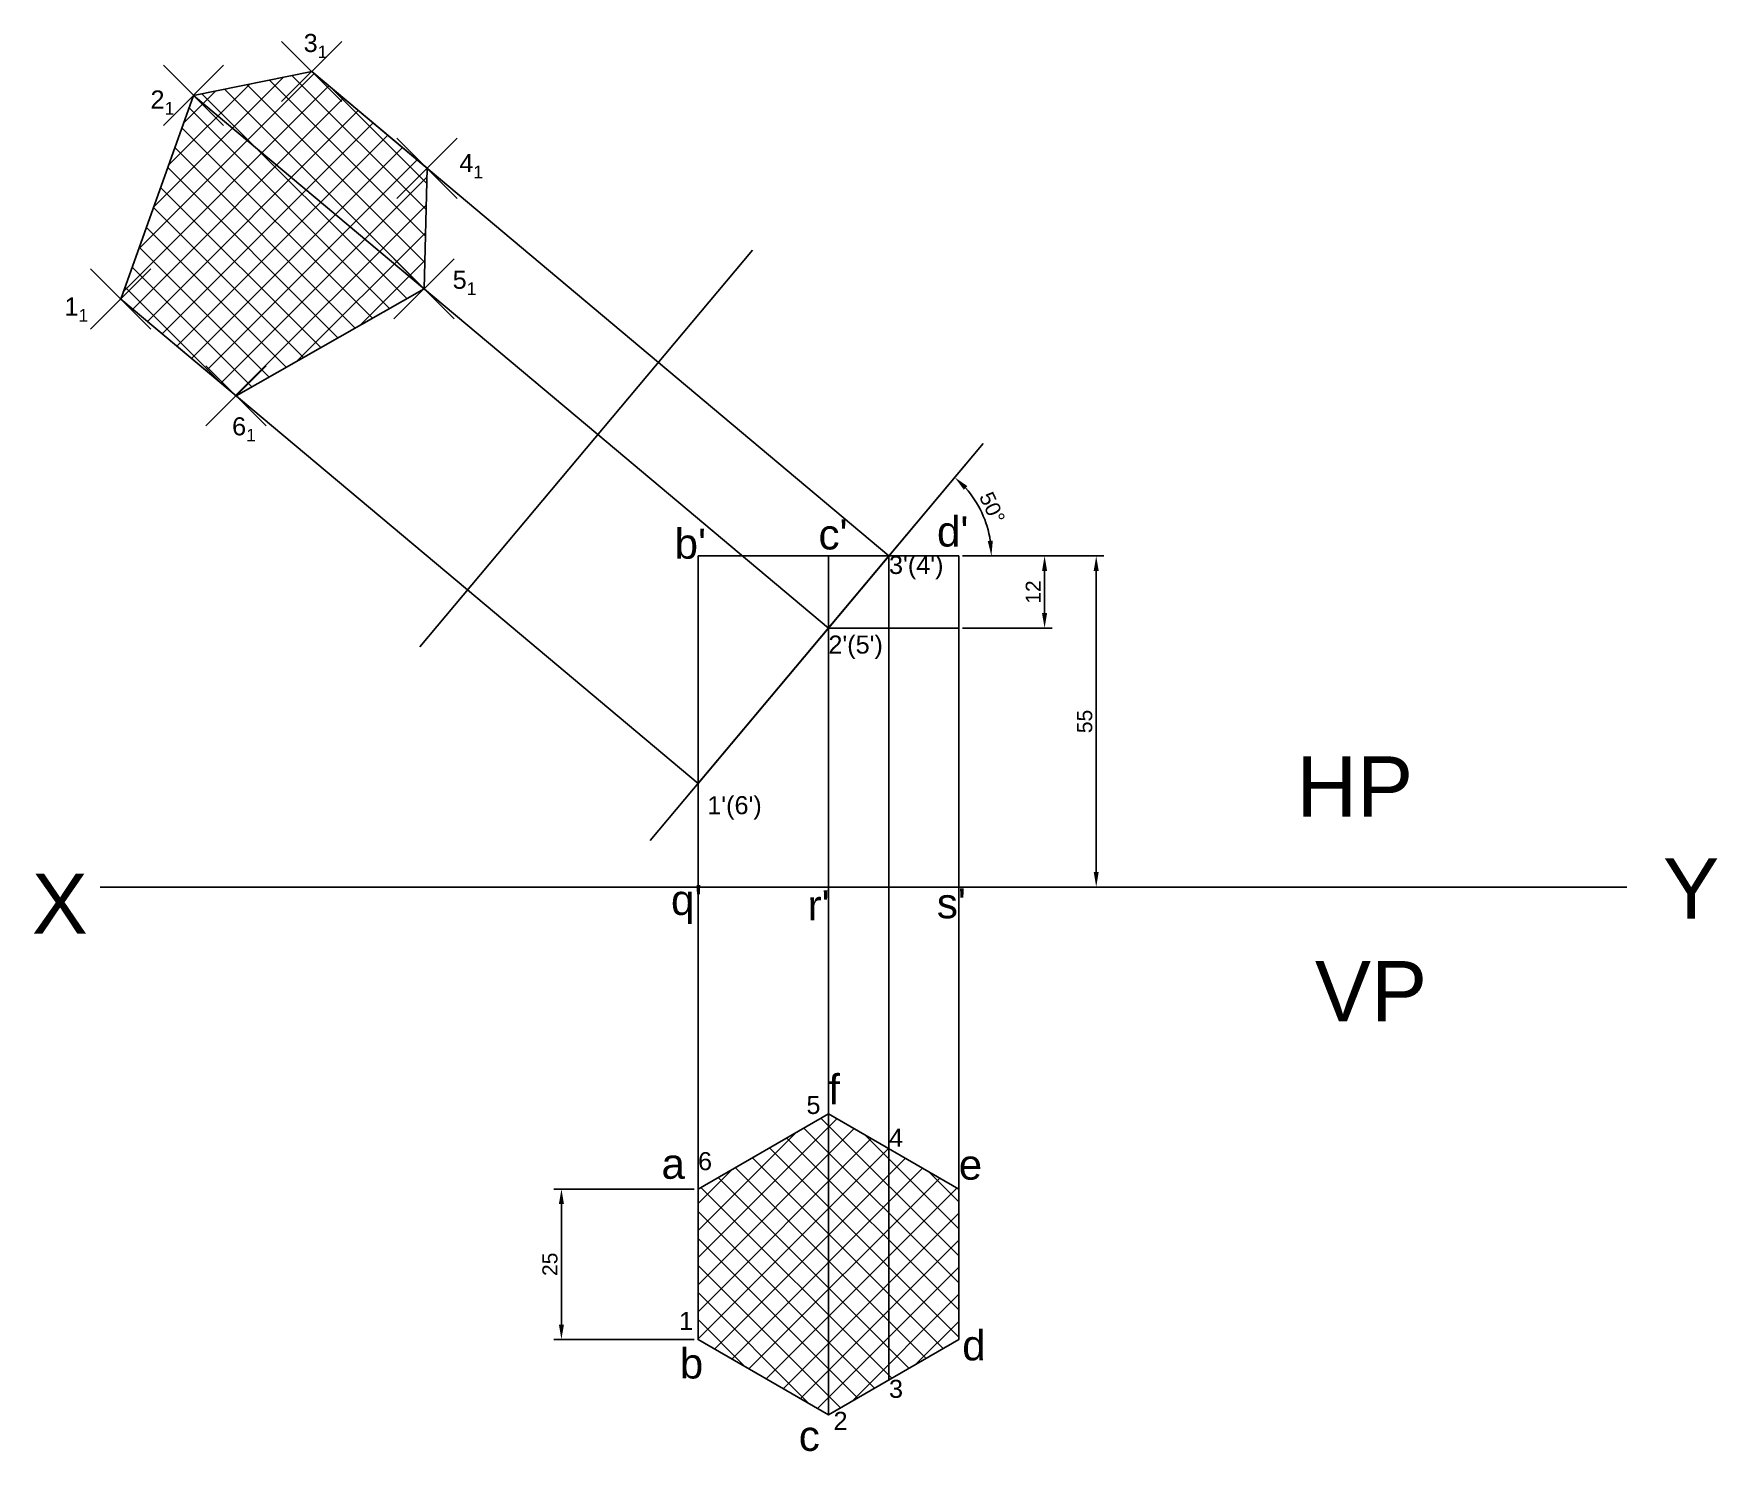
# Model space of a CAD drawing. Header units: millimetres. Extents: x 140 to 419, y 56 to 292.
import ezdxf

# ---------------------------------------------------------------- set-up
doc = ezdxf.new("R2010")
doc.units = ezdxf.units.MM
doc.header["$PDMODE"] = 3
doc.header["$PDSIZE"] = 5
doc.styles.get("Standard").update_dxf_attribs({"font": 'arial.ttf'})
doc.dimstyles.new('ISO-25', dxfattribs={"dimtxt": 2.5, "dimasz": 2.5, "dimexe": 1.25, "dimexo": 0.625, "dimtad": 1, "dimtxsty": 'Standard', "dimcen": 2.5, "dimadec": 0, "dimazin": 0, "dimtfac": 1, "dimtmove": 0, "dimatfit": 3, "dimfxl": 1, "dimarcsym": 0})

# ---------------------------------------------------------------- blocks, each defined once
blk = doc.blocks.new('*D1')
at = {"color": 0, "lineweight": -2, "transparency": 16777216}
for p, q in [((249.24, 99.61), (225.92, 99.61)), ((227.17, 77.11), (227.17, 97.11)), ((249.24, 74.61), (225.92, 74.61))]:
    blk.add_line(p, q, dxfattribs=at)
at = {"color": 0, "transparency": 16777216}
for points in [[(226.75, 97.11), (227.59, 97.11), (227.17, 99.61)], [(226.75, 77.11), (227.59, 77.11), (227.17, 74.61)]]:
    blk.add_solid(points, dxfattribs=at)
at = {"layer": 'Defpoints', "color": 0, "transparency": 16777216}
for p in [(227.17, 99.61), (249.86, 99.61), (249.86, 74.61)]:
    blk.add_point(p, dxfattribs=at)
at = {"color": 0, "transparency": 16777216, "insert": (225.27, 87.11), "char_height": 2.5, "attachment_point": 5, "rotation": 90}
blk.add_mtext('25', dxfattribs=at)
blk = doc.blocks.new('*D3')
at = {"color": 0, "lineweight": -2, "transparency": 16777216}
for p, q in [((293.79, 204.78), (308.67, 204.78)), ((307.42, 202.28), (307.42, 195.28)), ((293.79, 192.78), (308.67, 192.78))]:
    blk.add_line(p, q, dxfattribs=at)
at = {"color": 0, "transparency": 16777216}
for points in [[(307, 202.28), (307.84, 202.28), (307.42, 204.78)], [(307, 195.28), (307.84, 195.28), (307.42, 192.78)]]:
    blk.add_solid(points, dxfattribs=at)
at = {"layer": 'Defpoints', "color": 0, "transparency": 16777216}
for p in [(293.16, 204.78), (293.16, 192.78), (307.42, 192.78)]:
    blk.add_point(p, dxfattribs=at)
at = {"color": 0, "transparency": 16777216, "insert": (305.54, 198.78), "char_height": 2.5, "attachment_point": 5, "rotation": 90}
blk.add_mtext('12', dxfattribs=at)
blk = doc.blocks.new('*D4')
at = {"color": 0, "lineweight": -2, "transparency": 16777216}
for p, q in [((293.79, 204.78), (317.25, 204.78)), ((316, 202.28), (316, 152.28)), ((293.79, 149.78), (317.25, 149.78))]:
    blk.add_line(p, q, dxfattribs=at)
at = {"color": 0, "transparency": 16777216}
for points in [[(315.58, 202.28), (316.41, 202.28), (316, 204.78)], [(315.58, 152.28), (316.41, 152.28), (316, 149.78)]]:
    blk.add_solid(points, dxfattribs=at)
at = {"layer": 'Defpoints', "color": 0, "transparency": 16777216}
for p in [(293.16, 204.78), (293.16, 149.78), (316, 149.78)]:
    blk.add_point(p, dxfattribs=at)
at = {"color": 0, "transparency": 16777216, "insert": (314.1, 177.28), "char_height": 2.5, "attachment_point": 5, "rotation": 90}
blk.add_mtext('55', dxfattribs=at)
blk = doc.blocks.new('*D5')
at = {"color": 0, "lineweight": -2, "transparency": 16777216}
blk.add_line((293.79, 204.78), (299.84, 204.78), dxfattribs=at)
blk.add_arc((281.58, 204.78), 17.01, 8.428, 41.572, dxfattribs=at)
at = {"color": 0, "transparency": 16777216}
for points in [[(294.02, 215.77), (294.6, 216.37), (292.51, 217.82)], [(298.82, 207.31), (297.99, 207.25), (298.59, 204.78)]]:
    blk.add_solid(points, dxfattribs=at)
at = {"layer": 'Defpoints', "color": 0, "transparency": 16777216}
for p in [(297.22, 223.43), (297.88, 209.66), (249.86, 204.78), (293.16, 204.78), (271.51, 192.78)]:
    blk.add_point(p, dxfattribs=at)
at = {"color": 0, "transparency": 16777216, "insert": (298.72, 212.78), "char_height": 2.5, "attachment_point": 5, "rotation": 295}
blk.add_mtext('50°', dxfattribs=at)

msp = doc.modelspace()

# ---------------------------------------------------------------- hatches: boundary and pattern name
h = msp.add_hatch()
h.set_pattern_fill('ANSI37', color=256)
h.paths.add_polyline_path([(153.975, 247.439), (166.05, 281.276), (185.694, 285.242), (204.846, 269.172), (204.352, 249.137), (173.126, 231.37)])
h.paths.add_polyline_path([(249.86, 99.611), (249.86, 74.611), (271.511, 62.111), (293.162, 74.611), (293.162, 99.611), (271.511, 112.111)])

# ---------------------------------------------------------------- linework, layer by layer
for p, q in [((243.278, 236.923), (185.694, 285.242)), ((233.209, 224.923), (166.05, 281.276)), ((258.92, 255.565), (203.63, 189.673)), ((211.558, 199.121), (153.975, 247.439)), ((281.58, 204.784), (243.278, 236.923)), ((271.511, 192.784), (233.209, 224.923)), ((297.223, 223.426), (241.932, 157.533)), ((271.511, 192.784), (297.223, 223.426)), ((249.86, 149.784), (249.86, 204.784)), ((293.162, 204.784), (249.86, 204.784)), ((271.511, 149.784), (271.511, 204.784)), ((281.58, 204.784), (281.58, 67.925)), ((281.58, 149.784), (281.58, 204.784)), ((293.162, 149.784), (293.162, 204.784)), ((249.86, 166.982), (211.558, 199.121)), ((293.162, 192.784), (271.511, 192.784)), ((150.529, 149.784), (404.107, 149.784)), ((249.86, 99.611), (249.86, 149.784)), ((249.86, 149.784), (271.511, 149.784)), ((271.511, 62.111), (271.511, 149.784)), ((293.162, 99.611), (293.162, 149.784)), ((281.58, 67.925), (281.58, 106.298))]:
    msp.add_line(p, q)
for points in [[(153.975, 247.439), (166.05, 281.276), (185.694, 285.242), (204.846, 269.172), (204.352, 249.137), (173.126, 231.37), (153.975, 247.439)], [(249.86, 149.784), (249.86, 166.982), (271.511, 192.784), (271.511, 149.784), (293.162, 149.784), (293.162, 204.784), (281.58, 204.784), (249.86, 166.982)]]:
    msp.add_lwpolyline(points)
msp.add_lwpolyline([(249.86, 99.611), (249.86, 74.611), (271.511, 62.111), (293.162, 74.611), (293.162, 99.611), (271.511, 112.111)], close=True)
for p in [(185.694, 285.242), (166.05, 281.276), (204.846, 269.172), (204.352, 249.137), (153.975, 247.439), (173.126, 231.37)]:
    msp.add_point(p)

# ---------------------------------------------------------------- texts
at = {"attachment_point": 1}
for s, width, insert, char_height in [('\\A1;3{\\H0.7x;\\S^ 1;}', 12.63974, (184.353, 291.483), 3), ('\\A1;2{\\H0.7x;\\S^ 1;}', 12.63974, (158.916, 282.098), 3), ('\\A1;4{\\H0.7x;\\S^ 1;}', 12.63974, (210.215, 271.533), 3), ('\\A1;5{\\H0.7x;\\S^ 1;}', 12.63974, (209.099, 252.149), 3), ('\\A1;1{\\H0.7x;\\S^ 1;}', 12.63974, (144.621, 247.714), 3), ('\\A1;6{\\H0.7x;\\S^ 1;}', 12.63974, (172.471, 227.807), 3), ("c'", 12.63974, (269.874, 210.852), 5), ("d'", 12.63974, (289.553, 211.339), 5), ("b'", 12.63974, (245.975, 209.322), 5), ("3'(4')", 12.63974, (281.58, 204.784), 3), ("2'(5')", 12.63974, (271.511, 191.557), 3), ('HP', 25.79098, (349.233, 171.478), 10), ("1'(6')", 12.63974, (251.391, 164.872), 3), ('Y', 25.79098, (410.156, 154.524), 10), ('X', 25.79098, (139.197, 152.005), 10), ("q'", 12.63974, (245.371, 150.142), 5), ("r'", 12.63974, (268.063, 149.253), 5), ("s'", 12.63974, (289.531, 149.586), 5), ('VP', 25.79098, (352.322, 137.484), 10), ('f', 12.63974, (271.511, 118.667), 5), ('5', 12.63974, (267.869, 115.081), 3), ('4', 12.63974, (281.58, 109.629), 3), ('a', 12.63974, (243.794, 106.32), 5), ('6', 12.63974, (249.86, 105.746), 3), ('e', 12.63974, (293.162, 106.167), 5), ('1', 12.63974, (246.711, 79.198), 3), ('d', 12.63974, (293.747, 76.161), 5), ('b', 12.63974, (246.839, 73.148), 5), ('3', 12.63974, (281.58, 67.925), 3), ('2', 12.63974, (272.368, 62.606), 3), ('c', 12.63974, (266.599, 61.117), 5)]:
    msp.add_mtext_dynamic_manual_height_columns(s, width=width, gutter_width=12.5, heights=[0], dxfattribs=dict(at, insert=insert, char_height=char_height))

# ---------------------------------------------------------------- dimensions: what is measured, and where the dimension line sits
dim = msp.add_angular_dim_2l(base=(297.877, 209.663), line1=((293.162, 204.784), (249.86, 204.784)), line2=((271.511, 192.784), (297.223, 223.426)), dimstyle='ISO-25')
dim.commit()
dim.dimension.update_dxf_attribs({"geometry": '*D5', "text_midpoint": (298.721, 212.777)})
for base, p2, picture, middle in [((307.422, 192.784), (293.162, 192.784), '*D3', (307.422, 198.784)), ((315.998, 149.784), (293.162, 149.784), '*D4', (315.998, 177.284))]:
    dim = msp.add_linear_dim(base=base, p1=(293.162, 204.784), p2=p2, angle=90, dimstyle='ISO-25')
    dim.commit()
    dim.dimension.update_dxf_attribs({"geometry": picture, "text_midpoint": middle, "dimtype": 160})
dim = msp.add_linear_dim(base=(227.171, 99.611), p1=(249.86, 74.611), p2=(249.86, 99.611), angle=90, dimstyle='ISO-25')
dim.commit()
dim.dimension.update_dxf_attribs({"geometry": '*D1', "text_midpoint": (225.269, 87.111)})

doc.saveas('drawing.dxf')
